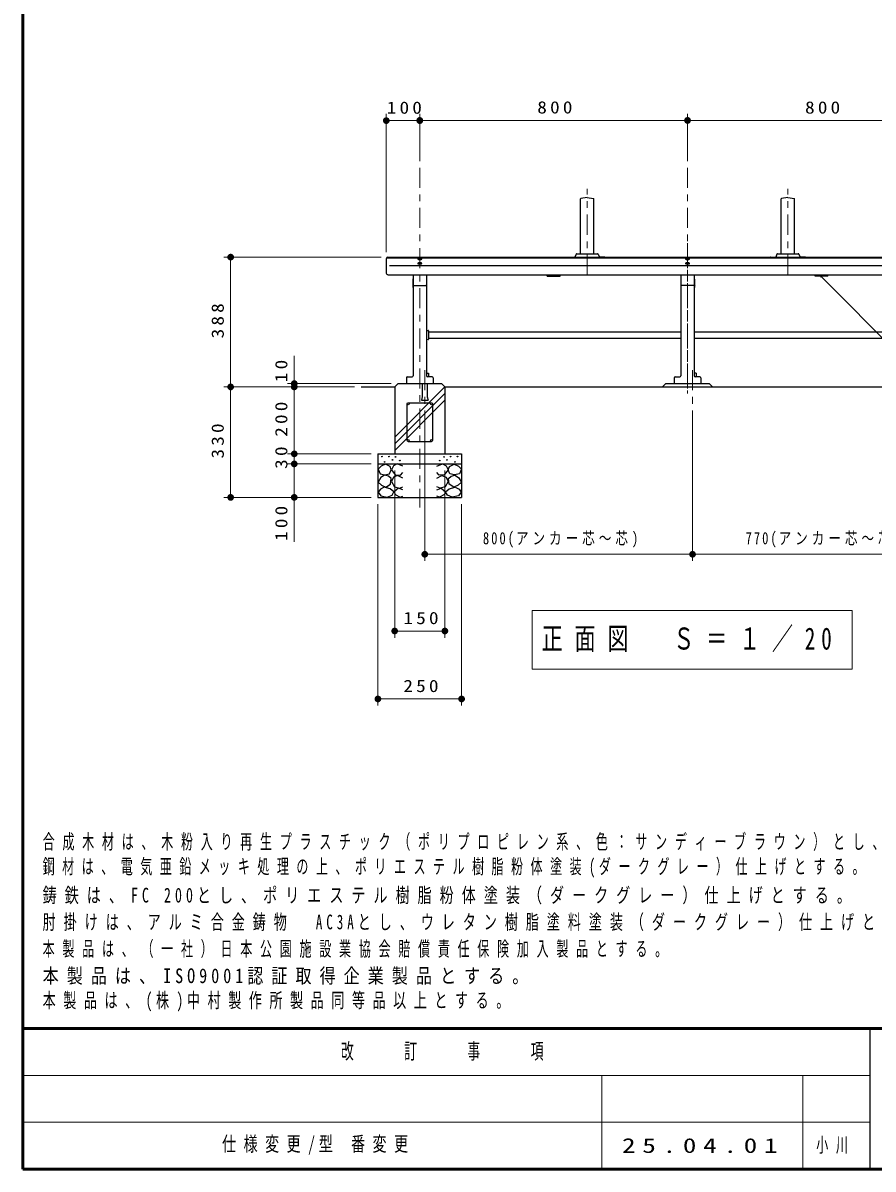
# Model space of a CAD drawing. Units: millimetres on the paper, scale 1:20. Extents: x -365 to 12, y -47 to 342.
# Drawn here: x -365 to -238, y 0 to 171.2 of the extents above; entities that cross this region are included whole.
import ezdxf

# ---------------------------------------------------------------- set-up
doc = ezdxf.new("R2010")
doc.units = ezdxf.units.MM
doc.linetypes.add('USER2', pattern=[6, 3, -1, 1, -1])
doc.layers.add('LY_1', color=7, linetype='Continuous', lineweight=25)
doc.layers.add('LY_2', color=7, linetype='Continuous', lineweight=13)
doc.styles.add('ＭＳ ゴシック', font='')
doc.styles.get('ＭＳ ゴシック').set_extended_font_data('MS Gothic')

# ---------------------------------------------------------------- blocks, each defined once
blk = doc.blocks.new('filled_dot')
at = {"color": 0, "linetype": 'Continuous', "lineweight": -2, "const_width": 1.25}
blk.add_lwpolyline([(-0.625, 0, 1), (0.625, 0, 1)], format="xyb", close=True, dxfattribs=at)

msp = doc.modelspace()

# ---------------------------------------------------------------- linework, layer by layer
at = {"layer": 'LY_1', "lineweight": 13}
for p, q in [((-310.717, 137), (-310.717, 157.638)), ((-305.717, 150.608), (-305.717, 157.68)), ((-305.717, 150.608), (-305.717, 157.638)), ((-265.717, 150.608), (-265.717, 157.68)), ((-265.717, 150.608), (-265.717, 157.663)), ((-310.717, 156.638), (-305.717, 156.638)), ((-308.717, 156.68), (-262.717, 156.68)), ((-265.717, 156.663), (-225.717, 156.663)), ((-311.467, 136.25), (-334.967, 136.25)), ((-333.967, 116.853), (-333.967, 136.25)), ((-324.467, 116.853), (-324.467, 121.477)), ((-315.467, 116.853), (-334.967, 116.853)), ((-333.967, 100.353), (-333.967, 116.853)), ((-309.967, 117.353), (-325.467, 117.353)), ((-324.467, 106.853), (-324.467, 116.853)), ((-309.467, 109.347), (-301.967, 116.847)), ((-309.467, 108.357), (-301.967, 115.857)), ((-309.467, 107.367), (-301.967, 114.867)), ((-304.967, 113.353), (-304.967, 90.853)), ((-264.967, 113.353), (-264.967, 90.853)), ((-312.967, 106.853), (-325.467, 106.853)), ((-324.467, 105.353), (-324.467, 106.853)), ((-312.967, 105.353), (-325.467, 105.353)), ((-324.467, 93.703), (-324.467, 105.353)), ((-309.467, 104.353), (-309.467, 79.385)), ((-301.967, 104.353), (-301.967, 79.385)), ((-312.967, 100.353), (-334.967, 100.353)), ((-311.967, 99.353), (-311.967, 69.237)), ((-299.467, 99.353), (-299.467, 69.237)), ((-264.967, 91.853), (-304.967, 91.853)), ((-226.467, 91.853), (-264.967, 91.853)), ((-288.909, 83.469), (-288.909, 74.669)), ((-241.109, 83.469), (-288.909, 83.469)), ((-241.109, 74.669), (-241.109, 83.469)), ((-301.967, 80.385), (-309.467, 80.385)), ((-288.909, 74.669), (-241.109, 74.669)), ((-299.467, 70.237), (-311.967, 70.237))]:
    msp.add_line(p, q, dxfattribs=at)
at = {"layer": 'LY_1', "linetype": 'USER2', "lineweight": 13}
for p, q in [((-305.717, 149.608), (-305.717, 98.853)), ((-265.717, 149.608), (-265.717, 115.853)), ((-280.717, 133.596), (-280.717, 146.45)), ((-250.717, 133.596), (-250.717, 146.45)), ((-265.717, 138.339), (-265.717, 115.853)), ((-304.967, 119.353), (-304.967, 114.353)), ((-304.967, 118.791), (-304.967, 117.168)), ((-264.967, 119.353), (-264.967, 114.353))]:
    msp.add_line(p, q, dxfattribs=at)
at = {"layer": 'LY_1'}
for p, q in [((-281.717, 136.751), (-281.717, 144.946)), ((-280.717, 145.139), (-281.675, 144.995)), ((-280.717, 145.139), (-279.76, 144.995)), ((-279.717, 136.751), (-279.717, 144.946)), ((-251.717, 136.751), (-251.717, 144.946)), ((-250.717, 145.139), (-251.675, 144.995)), ((-250.717, 145.139), (-249.76, 144.995)), ((-249.717, 136.751), (-249.717, 144.946)), ((-283.36, 136.251), (-282.566, 136.251)), ((-282.357, 136.691), (-282.543, 136.266)), ((-282.265, 136.751), (-280.717, 136.751)), ((-280.717, 136.751), (-279.17, 136.751)), ((-279.078, 136.691), (-278.892, 136.266)), ((-278.074, 136.251), (-278.869, 136.251)), ((-253.36, 136.251), (-252.566, 136.251)), ((-252.357, 136.691), (-252.543, 136.266)), ((-252.265, 136.751), (-250.717, 136.751)), ((-250.717, 136.751), (-249.17, 136.751)), ((-249.078, 136.691), (-248.892, 136.266)), ((-248.074, 136.251), (-248.869, 136.251)), ((-310.217, 135.009), (-221.217, 135.009)), ((-286.667, 133.39), (-286.667, 133.615)), ((-284.767, 133.39), (-284.767, 133.615)), ((-246.667, 133.39), (-246.667, 133.615)), ((-244.767, 133.39), (-244.767, 133.615)), ((-286.667, 133.39), (-284.767, 133.39)), ((-266.276, 132.046), (-265.276, 132.046)), ((-266.276, 132.046), (-265.276, 132.046)), ((-244.767, 133.39), (-246.667, 133.39)), ((-245.712, 133.267), (-245.8, 133.391)), ((-245.8, 133.391), (-245.677, 133.303)), ((-245.8, 133.391), (-245.695, 133.285)), ((-304.717, 118.928), (-304.419, 118.928)), ((-304.419, 118.928), (-304.419, 118.381)), ((-264.419, 118.928), (-264.717, 118.928)), ((-264.419, 118.928), (-264.419, 118.381)), ((-311.967, 105.353), (-299.467, 105.353))]:
    msp.add_line(p, q, dxfattribs=at)
at = {"layer": 'LY_1', "color": 4}
for p, q in [((-310.717, 136), (-310.717, 133.865)), ((-310.467, 136.25), (-220.967, 136.25)), ((-310.467, 136.149), (-220.967, 136.149)), ((-310.467, 133.615), (-220.967, 133.615)), ((-306.717, 133.615), (-306.717, 118.537)), ((-304.717, 133.615), (-304.717, 118.537)), ((-266.717, 133.615), (-266.717, 118.537)), ((-264.717, 133.615), (-264.717, 118.537)), ((-306.767, 132.978), (-306.717, 133.003)), ((-306.767, 132.978), (-306.767, 131.728)), ((-306.642, 132.028), (-304.792, 132.028)), ((-264.792, 132.028), (-266.642, 132.028)), ((-264.667, 132.978), (-264.667, 131.728)), ((-306.767, 131.728), (-306.717, 131.703)), ((-264.667, 131.728), (-264.717, 131.703)), ((-304.717, 125.31), (-304.462, 125.283)), ((-304.417, 125.233), (-304.417, 123.973)), ((-304.417, 125.081), (-266.717, 125.081)), ((-264.717, 125.081), (-227.017, 125.081)), ((-304.462, 123.923), (-304.717, 123.897)), ((-304.417, 124.126), (-266.717, 124.126)), ((-264.717, 124.126), (-227.017, 124.126)), ((-307.717, 118.209), (-307.717, 117.353)), ((-307.573, 118.359), (-306.861, 118.387)), ((-303.861, 118.359), (-304.573, 118.387)), ((-303.717, 118.209), (-303.717, 117.353)), ((-267.717, 118.209), (-267.717, 117.353)), ((-267.573, 118.359), (-266.861, 118.387)), ((-263.861, 118.359), (-264.573, 118.387)), ((-263.717, 118.209), (-263.717, 117.353)), ((-314.467, 116.853), (-309.467, 116.853)), ((-308.967, 117.353), (-309.467, 116.853)), ((-309.467, 116.853), (-309.467, 106.853)), ((-308.967, 117.353), (-302.467, 117.353)), ((-305.342, 117.353), (-305.342, 115.353)), ((-304.592, 117.353), (-304.592, 115.353)), ((-302.467, 117.353), (-301.967, 116.853)), ((-301.967, 116.853), (-216.967, 116.853)), ((-301.967, 116.853), (-301.967, 106.853)), ((-268.967, 117.353), (-269.467, 116.853)), ((-268.967, 117.353), (-262.467, 117.353)), ((-262.467, 117.353), (-261.967, 116.853)), ((-305.343, 115.353), (-305.468, 114.853)), ((-305.467, 114.853), (-304.467, 114.853)), ((-304.593, 115.353), (-304.468, 114.853)), ((-307.617, 108.853), (-307.617, 114.353)), ((-307.467, 114.503), (-303.967, 114.503)), ((-303.817, 114.353), (-303.817, 108.853)), ((-307.467, 108.703), (-303.967, 108.703)), ((-311.967, 106.853), (-311.967, 100.353)), ((-311.967, 106.853), (-299.467, 106.853)), ((-299.467, 106.853), (-299.467, 100.353)), ((-311.967, 100.353), (-299.467, 100.353))]:
    msp.add_line(p, q, dxfattribs=at)
for points in [[(-305.417, 135.977), (-305.419, 135.985), (-305.422, 135.993), (-305.428, 136), (-305.435, 136.008), (-305.445, 136.015), (-305.458, 136.022), (-305.472, 136.028), (-305.488, 136.034), (-305.505, 136.04), (-305.525, 136.045), (-305.545, 136.05), (-305.567, 136.054), (-305.591, 136.058), (-305.615, 136.061), (-305.64, 136.063), (-305.665, 136.065), (-305.691, 136.066), (-305.717, 136.066), (-305.744, 136.066), (-305.769, 136.065), (-305.795, 136.063), (-305.82, 136.061), (-305.844, 136.058), (-305.867, 136.054), (-305.889, 136.05), (-305.91, 136.045), (-305.93, 136.04), (-305.947, 136.034), (-305.963, 136.028), (-305.977, 136.022), (-305.989, 136.015), (-305.999, 136.008), (-306.007, 136), (-306.013, 135.993), (-306.016, 135.985), (-306.017, 135.977), (-306.016, 135.969), (-306.013, 135.961), (-306.007, 135.954), (-305.999, 135.946), (-305.989, 135.939), (-305.977, 135.932), (-305.963, 135.926), (-305.947, 135.92), (-305.93, 135.914), (-305.91, 135.909), (-305.889, 135.904), (-305.867, 135.9), (-305.844, 135.896), (-305.82, 135.893), (-305.795, 135.891), (-305.769, 135.889), (-305.744, 135.888), (-305.717, 135.888), (-305.691, 135.888), (-305.665, 135.889), (-305.64, 135.891), (-305.615, 135.893), (-305.591, 135.896), (-305.567, 135.9), (-305.545, 135.904), (-305.525, 135.909), (-305.505, 135.914), (-305.488, 135.92), (-305.472, 135.926), (-305.458, 135.932), (-305.445, 135.939), (-305.435, 135.946), (-305.428, 135.954), (-305.422, 135.961), (-305.419, 135.969)], [(-305.417, 135.307), (-305.419, 135.315), (-305.422, 135.322), (-305.428, 135.33), (-305.435, 135.338), (-305.445, 135.345), (-305.458, 135.352), (-305.472, 135.358), (-305.488, 135.364), (-305.505, 135.37), (-305.525, 135.375), (-305.545, 135.38), (-305.567, 135.384), (-305.591, 135.388), (-305.615, 135.391), (-305.64, 135.393), (-305.665, 135.395), (-305.691, 135.396), (-305.717, 135.396), (-305.744, 135.396), (-305.769, 135.395), (-305.795, 135.393), (-305.82, 135.391), (-305.844, 135.388), (-305.867, 135.384), (-305.889, 135.38), (-305.91, 135.375), (-305.93, 135.37), (-305.947, 135.364), (-305.963, 135.358), (-305.977, 135.352), (-305.989, 135.345), (-305.999, 135.338), (-306.007, 135.33), (-306.013, 135.322), (-306.016, 135.315), (-306.017, 135.307), (-306.016, 135.299), (-306.013, 135.291), (-306.007, 135.284), (-305.999, 135.276), (-305.989, 135.269), (-305.977, 135.262), (-305.963, 135.256), (-305.947, 135.25), (-305.93, 135.244), (-305.91, 135.239), (-305.889, 135.234), (-305.867, 135.23), (-305.844, 135.226), (-305.82, 135.223), (-305.795, 135.221), (-305.769, 135.219), (-305.744, 135.218), (-305.717, 135.218), (-305.691, 135.218), (-305.665, 135.219), (-305.64, 135.221), (-305.615, 135.223), (-305.591, 135.226), (-305.567, 135.23), (-305.545, 135.234), (-305.525, 135.239), (-305.505, 135.244), (-305.488, 135.25), (-305.472, 135.256), (-305.458, 135.262), (-305.445, 135.269), (-305.435, 135.276), (-305.428, 135.284), (-305.422, 135.291), (-305.419, 135.299)], [(-265.417, 135.977), (-265.419, 135.985), (-265.422, 135.993), (-265.428, 136), (-265.435, 136.008), (-265.445, 136.015), (-265.458, 136.022), (-265.472, 136.028), (-265.488, 136.034), (-265.505, 136.04), (-265.525, 136.045), (-265.545, 136.05), (-265.567, 136.054), (-265.591, 136.058), (-265.615, 136.061), (-265.64, 136.063), (-265.665, 136.065), (-265.691, 136.066), (-265.717, 136.066), (-265.744, 136.066), (-265.769, 136.065), (-265.795, 136.063), (-265.82, 136.061), (-265.844, 136.058), (-265.867, 136.054), (-265.889, 136.05), (-265.91, 136.045), (-265.93, 136.04), (-265.947, 136.034), (-265.963, 136.028), (-265.977, 136.022), (-265.989, 136.015), (-265.999, 136.008), (-266.007, 136), (-266.013, 135.993), (-266.016, 135.985), (-266.017, 135.977), (-266.016, 135.969), (-266.013, 135.961), (-266.007, 135.954), (-265.999, 135.946), (-265.989, 135.939), (-265.977, 135.932), (-265.963, 135.926), (-265.947, 135.92), (-265.93, 135.914), (-265.91, 135.909), (-265.889, 135.904), (-265.867, 135.9), (-265.844, 135.896), (-265.82, 135.893), (-265.795, 135.891), (-265.769, 135.889), (-265.744, 135.888), (-265.717, 135.888), (-265.691, 135.888), (-265.665, 135.889), (-265.64, 135.891), (-265.615, 135.893), (-265.591, 135.896), (-265.567, 135.9), (-265.545, 135.904), (-265.525, 135.909), (-265.505, 135.914), (-265.488, 135.92), (-265.472, 135.926), (-265.458, 135.932), (-265.445, 135.939), (-265.435, 135.946), (-265.428, 135.954), (-265.422, 135.961), (-265.419, 135.969)], [(-265.417, 135.307), (-265.419, 135.315), (-265.422, 135.322), (-265.428, 135.33), (-265.435, 135.338), (-265.445, 135.345), (-265.458, 135.352), (-265.472, 135.358), (-265.488, 135.364), (-265.505, 135.37), (-265.525, 135.375), (-265.545, 135.38), (-265.567, 135.384), (-265.591, 135.388), (-265.615, 135.391), (-265.64, 135.393), (-265.665, 135.395), (-265.691, 135.396), (-265.717, 135.396), (-265.744, 135.396), (-265.769, 135.395), (-265.795, 135.393), (-265.82, 135.391), (-265.844, 135.388), (-265.867, 135.384), (-265.889, 135.38), (-265.91, 135.375), (-265.93, 135.37), (-265.947, 135.364), (-265.963, 135.358), (-265.977, 135.352), (-265.989, 135.345), (-265.999, 135.338), (-266.007, 135.33), (-266.013, 135.322), (-266.016, 135.315), (-266.017, 135.307), (-266.016, 135.299), (-266.013, 135.291), (-266.007, 135.284), (-265.999, 135.276), (-265.989, 135.269), (-265.977, 135.262), (-265.963, 135.256), (-265.947, 135.25), (-265.93, 135.244), (-265.91, 135.239), (-265.889, 135.234), (-265.867, 135.23), (-265.844, 135.226), (-265.82, 135.223), (-265.795, 135.221), (-265.769, 135.219), (-265.744, 135.218), (-265.717, 135.218), (-265.691, 135.218), (-265.665, 135.219), (-265.64, 135.221), (-265.615, 135.223), (-265.591, 135.226), (-265.567, 135.23), (-265.545, 135.234), (-265.525, 135.239), (-265.505, 135.244), (-265.488, 135.25), (-265.472, 135.256), (-265.458, 135.262), (-265.445, 135.269), (-265.435, 135.276), (-265.428, 135.284), (-265.422, 135.291), (-265.419, 135.299)]]:
    msp.add_lwpolyline(points, close=True, dxfattribs=at)
at = {"layer": 'LY_1', "lineweight": 13}
msp.add_lwpolyline([(-245.8, 133.391), (-222.666, 110.153), (-216.146, 110.153)], dxfattribs=at)
at = {"layer": 'LY_1'}
for points in [[(-310.845, 105.323), (-311.479, 105.022), (-311.954, 104.547), (-311.653, 103.85), (-310.924, 103.707), (-310.227, 103.866), (-309.974, 104.452), (-310.164, 104.959)], [(-300.59, 105.323), (-299.956, 105.022), (-299.481, 104.547), (-299.782, 103.85), (-300.511, 103.707), (-301.208, 103.866), (-301.461, 104.452), (-301.271, 104.959)], [(-310.972, 103.676), (-311.51, 103.327), (-311.954, 102.646), (-311.447, 102.186), (-310.782, 101.87), (-310.085, 102.313), (-310.005, 103.153), (-310.413, 103.515)], [(-300.463, 103.676), (-299.924, 103.327), (-299.481, 102.646), (-299.988, 102.186), (-300.653, 101.87), (-301.35, 102.313), (-301.429, 103.153), (-301.022, 103.515)], [(-311.013, 101.879), (-311.581, 101.56), (-311.919, 101.137), (-311.516, 100.571), (-310.573, 100.368), (-309.857, 100.687), (-309.584, 101.192), (-310.123, 101.648)], [(-300.422, 101.879), (-299.853, 101.56), (-299.516, 101.137), (-299.919, 100.571), (-300.862, 100.368), (-301.577, 100.687), (-301.851, 101.192), (-301.312, 101.648)]]:
    msp.add_lwpolyline(points, close=True, dxfattribs=at)
for points in [[(-308.247, 105.038), (-309.102, 105.355), (-309.641, 105.086), (-309.958, 104.484), (-309.372, 103.723), (-308.595, 103.66), (-308.247, 104.056)], [(-303.188, 105.038), (-302.332, 105.355), (-301.794, 105.086), (-301.477, 104.484), (-302.063, 103.723), (-302.839, 103.66), (-303.188, 104.056)], [(-308.263, 103.232), (-309.023, 103.628), (-309.657, 103.375), (-309.958, 102.725), (-309.514, 101.949), (-308.754, 101.711), (-308.263, 101.917)], [(-303.172, 103.232), (-302.412, 103.628), (-301.778, 103.375), (-301.477, 102.725), (-301.921, 101.949), (-302.681, 101.711), (-303.172, 101.917)], [(-308.247, 101.505), (-308.912, 101.711), (-309.562, 101.157), (-309.387, 100.761), (-308.659, 100.396), (-308.247, 100.555)], [(-303.188, 101.505), (-302.523, 101.711), (-301.873, 101.157), (-302.047, 100.761), (-302.776, 100.396), (-303.188, 100.555)]]:
    msp.add_lwpolyline(points, dxfattribs=at)
at = {"layer": 'LY_1', "color": 4}
for centre in [(-307.467, 114.353), (-303.967, 114.353), (-307.467, 108.853), (-303.967, 108.853)]:
    msp.add_circle(centre, 0.15, dxfattribs=at)
at = {"layer": 'LY_1'}
for centre in [(-311.363, 106.443), (-310.326, 106.443), (-309.339, 106.393), (-302.096, 106.393), (-301.109, 106.443), (-300.072, 106.443), (-310.968, 105.653), (-309.783, 105.949), (-308.697, 105.851), (-302.738, 105.851), (-301.652, 105.949), (-300.467, 105.653)]:
    msp.add_circle(centre, 0.05, dxfattribs=at)
for centre, radius, start, end in [((-281.667, 144.946), 0.05, 98.53077, 180), ((-279.767, 144.946), 0.05, 0, 81.46923), ((-251.667, 144.946), 0.05, 98.53077, 180), ((-249.767, 144.946), 0.05, 0, 81.46923), ((-283.36, 136.151), 0.1, 82.07609, 97.92391), ((-282.566, 136.276), 0.025, 270, 336.37062), ((-282.265, 136.651), 0.1, 90, 156.37062), ((-279.17, 136.651), 0.1, 23.62938, 90), ((-278.869, 136.276), 0.025, 203.62938, 270), ((-253.36, 136.151), 0.1, 82.07609, 97.92391), ((-252.566, 136.276), 0.025, 270, 336.37062), ((-252.265, 136.651), 0.1, 90, 156.37062), ((-249.17, 136.651), 0.1, 23.62938, 90), ((-248.869, 136.276), 0.025, 203.62938, 270)]:
    msp.add_arc(centre, radius, start, end, dxfattribs=at)
at = {"layer": 'LY_1', "color": 4}
for centre, radius, start, end in [((-310.467, 136), 0.25, 89.99998, 179.99996), ((-310.467, 135.899), 0.25, 89.99998, 179.99996), ((-310.467, 133.865), 0.25, 179.99998, 270.00002), ((-306.642, 132.103), 0.075, 179.99998, 270.00002), ((-304.792, 132.103), 0.075, 270.00002, 0), ((-266.642, 132.103), 0.075, 179.99996, 269.99995), ((-264.792, 132.103), 0.075, 269.99996, 0), ((-264.595, 132.103), 0.075, 179.99996, 269.99995), ((-304.467, 125.233), 0.05, 0, 83.99155), ((-304.467, 123.973), 0.05, 276.00845, 0), ((-307.567, 118.209), 0.15, 92.29005, 179.99996), ((-306.867, 118.537), 0.15, 272.29, 0), ((-304.567, 118.537), 0.15, 179.99996, 267.70997), ((-303.867, 118.209), 0.15, 0, 87.70991), ((-267.567, 118.209), 0.15, 92.29005, 179.99996), ((-266.867, 118.537), 0.15, 272.28999, 0), ((-264.567, 118.537), 0.15, 179.99996, 267.70997), ((-263.867, 118.209), 0.15, 0, 87.70991)]:
    msp.add_arc(centre, radius, start, end, dxfattribs=at)
at = {"layer": 'LY_2', "lineweight": 50}
for p, q in [((-365, 257), (-365, 0)), ((-365, 21), (0, 21)), ((-365, 0), (0, 0))]:
    msp.add_line(p, q, dxfattribs=at)
at = {"layer": 'LY_2', "color": 211, "lineweight": 25}
msp.add_line((-238.5, 21), (-238.5, 0), dxfattribs=at)
at = {"layer": 'LY_2'}
for p, q in [((-365, 14), (-238.5, 14)), ((-278.5, 14), (-278.5, 0)), ((-248.5, 14), (-248.5, 0)), ((-365, 7), (-238.5, 7))]:
    msp.add_line(p, q, dxfattribs=at)

# ---------------------------------------------------------------- block references
at = {"layer": 'LY_1', "lineweight": 13, "xscale": 0.4, "yscale": 0.4}
for p in [(-310.717, 156.638), (-265.717, 156.68), (-265.717, 156.663), (-304.967, 91.853), (-309.467, 80.385), (-311.967, 70.237)]:
    msp.add_blockref('filled_dot', p, dxfattribs=at)
for p, rotation in [((-305.717, 156.68), 180), ((-305.717, 156.638), 180), ((-333.967, 136.25), 270), ((-333.967, 116.853), 270), ((-333.967, 116.853), 90), ((-324.467, 117.353), 270), ((-324.467, 116.853), 270), ((-324.467, 106.853), 270), ((-324.467, 105.353), 270), ((-333.967, 100.353), 90), ((-324.467, 100.353), 90), ((-264.967, 91.853), 180), ((-301.967, 80.385), 180), ((-299.467, 70.237), 180)]:
    msp.add_blockref('filled_dot', p, dxfattribs=dict(at, rotation=rotation))

# ---------------------------------------------------------------- texts
at = {"layer": 'LY_1', "style": 'ＭＳ ゴシック'}
for s, insert, char_height, attachment_point in [('\\T1.33;\\W1.15;100', (-307.789, 157.638), 1.833, 8), ('\\T1.33;\\W1.15;800', (-285.301, 157.68), 1.833, 8), ('\\T1.33;\\W1.15;800', (-245.301, 157.663), 1.833, 8), ('\\T1.32;\\W0.75;800(アンカー芯～芯)', (-284.537, 92.853), 1.833, 8), ('\\T1.32;\\W0.75;770(アンカー芯～芯)', (-245.293, 92.853), 1.833, 8), ('\\T1.33;\\W1.15;150', (-305.296, 81.385), 1.833, 8), ('\\T1.56;\\W0.7;正面図\u3000Ｓ＝１／20', (-287.509, 79.069), 3.299, 4), ('\\T1.33;\\W1.15;250', (-305.302, 71.237), 1.833, 8), ('\\T1.64;\\W0.6;合成木材は、木粉入り再生プラスチック（ポリプロピレン系、色：サンディーブラウン）とし、「再生有機系建材認定基準」適合品とする。', (-362.052, 47.536), 2.199, 7), ('\\T1.62;\\W0.6;鋼材は、電気亜鉛メッキ処理の上、ポリエステル樹脂粉体塗装(ダークグレー）仕上げとする。', (-362.052, 43.536), 2.199, 7), ('\\T1.57;\\W0.7;鋳鉄は、FC\\~200とし、ポリエステル樹脂粉体塗装（ダークグレー）仕上げとする。', (-362.052, 39.536), 2.199, 7), ('\\T1.61;\\W0.65;肘掛けは、アルミ合金鋳物\u3000AC3Aとし、ウレタン樹脂塗料塗装（ダークグレー）仕上げとする。', (-362.052, 35.536), 2.199, 7), ('\\T1.64;\\W0.6;本製品は、（一社）日本公園施設業協会賠償責任保険加入製品とする。', (-362.052, 31.536), 2.199, 7), ('\\T1.5;\\W0.8;本製品は、ISO9001認証取得企業製品とする。', (-362.052, 27.536), 2.199, 7), ('\\T1.58;\\W0.65;本製品は、(株)中村製作所製品同等品以上とする。', (-362.052, 23.536), 2.199, 7), ('\\T1.53;\\W0.7;仕様変更/型\\~番変更', (-335.25, 3.5), 2.199, 4), ('\\T1.5;\\W1.35;25.04.01', (-275.5, 3.5), 2.199, 4), ('\\T1.64;\\W0.6;小川', (-246.5, 3.5), 2.199, 4)]:
    msp.add_mtext(s, dxfattribs=dict(at, insert=insert, char_height=char_height, attachment_point=attachment_point))
at = {"layer": 'LY_1', "char_height": 1.833, "attachment_point": 8, "rotation": 90, "style": 'ＭＳ ゴシック'}
for s, insert in [('\\T1.33;\\W1.15;388', (-334.967, 126.968)), ('\\T1.34;\\W1.15;10', (-325.467, 119.477)), ('\\T1.33;\\W1.15;200', (-325.467, 112.27)), ('\\T1.33;\\W1.15;330', (-334.967, 109.018)), ('\\T1.34;\\W1.15;30', (-325.467, 106.531)), ('\\T1.33;\\W1.15;100', (-325.467, 96.703))]:
    msp.add_mtext(s, dxfattribs=dict(at, insert=insert))
at = {"layer": 'LY_2', "color": 4, "insert": (-301.75, 17.5), "char_height": 2.346, "attachment_point": 5, "style": 'ＭＳ ゴシック'}
msp.add_mtext('\\T1.64;\\W0.6;改\u3000\u3000訂\u3000\u3000事\u3000\u3000項', dxfattribs=at)

doc.saveas('drawing.dxf')
